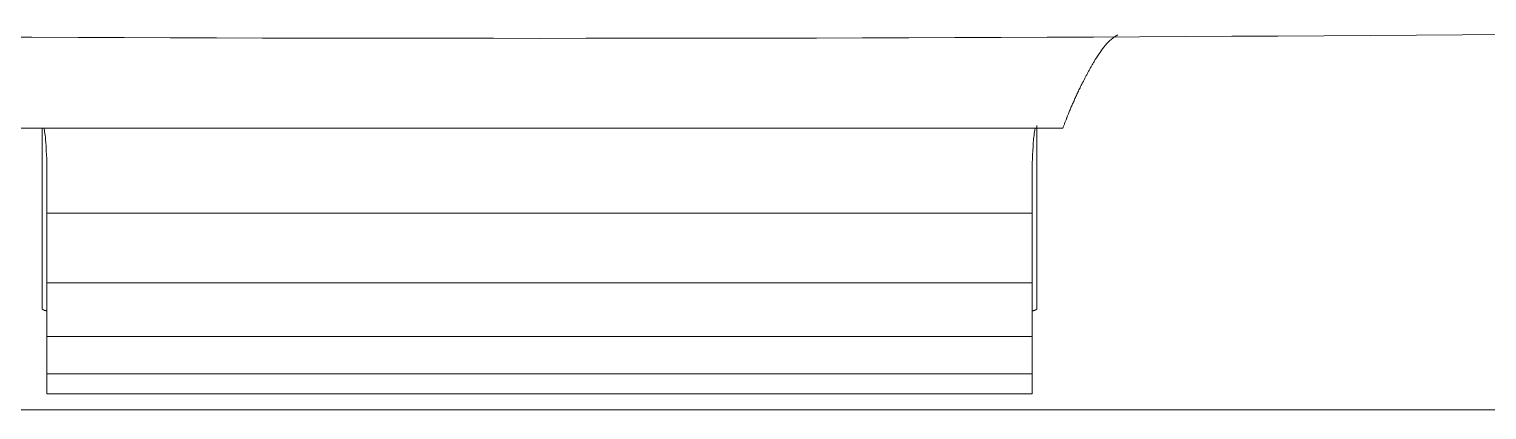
# Model space of a CAD drawing. Header units: millimetres. Extents: x -5 to 111, y -3 to 86.
# Drawn here: x 15.77432 to 15.78912, y 48.00146 to 48.00532 of the extents above; entities that cross this region are included whole.
import ezdxf

# ---------------------------------------------------------------- set-up
doc = ezdxf.new("R2010")
doc.units = ezdxf.units.MM
doc.layers.add('A1I6----E-', color=3, linetype='Continuous', lineweight=25)

# ---------------------------------------------------------------- blocks, each defined once
blk = doc.blocks.new('Gruppe-418')
at = {"layer": 'A1I6----E-', "linetype": 'Continuous', "lineweight": 9}
for p, q in [((-35.015634, 5.46071), (-35.026257, 5.46071)), ((-35.025996, 5.459426), (-35.025996, 5.46071)), ((-35.015896, 5.46074), (-35.015896, 5.459426)), ((-35.025946, 5.459849), (-35.025946, 5.460233)), ((-35.015946, 5.460233), (-35.015946, 5.459849)), ((-35.015946, 5.459849), (-35.025946, 5.459849)), ((-35.025946, 5.459142), (-35.025946, 5.459849)), ((-35.015946, 5.459849), (-35.015946, 5.459142)), ((-35.025996, 5.459426), (-35.025996, 5.45888)), ((-35.015896, 5.45888), (-35.015896, 5.459426)), ((-35.015946, 5.459142), (-35.025946, 5.459142)), ((-35.025946, 5.458596), (-35.025946, 5.459142)), ((-35.015946, 5.459142), (-35.015946, 5.458596)), ((-35.025946, 5.458596), (-35.015946, 5.458596)), ((-35.025946, 5.458219), (-35.025946, 5.458596)), ((-35.015946, 5.458596), (-35.015946, 5.458219)), ((-35.025946, 5.458219), (-35.015946, 5.458219)), ((-35.025946, 5.458014), (-35.025946, 5.458219)), ((-35.015946, 5.458219), (-35.015946, 5.458014)), ((-35.025946, 5.458014), (-35.015946, 5.458014)), ((-35.035946, 5.457853), (-35.005946, 5.457853))]:
    blk.add_line(p, q, dxfattribs=at)
at = {"layer": 'A1I6----E-', "linetype": 'Continuous', "lineweight": 9, "flags": 128}
for points in [[(-35.035937, 5.461717, 0.006251), (-35.005954, 5.461717, 0.006251)], [(-35.015075, 5.461659, 0.10506), (-35.0152, 5.461554), (-35.015203, 5.46155, 0.025991), (-35.015305, 5.461407), (-35.015307, 5.461402), (-35.015308, 5.461401)], [(-35.025958, 5.460566), (-35.025958, 5.460568, 0.039779), (-35.025976, 5.46071), (-35.025976, 5.46071)], [(-35.015914, 5.46071), (-35.015914, 5.46071, 0.0298), (-35.015933, 5.460567), (-35.015933, 5.460566)], [(-35.025946, 5.460233), (-35.025946, 5.460234, 0.019313), (-35.025958, 5.460566, 0.019313)], [(-35.015933, 5.460566, 0.019313), (-35.015946, 5.460234), (-35.015946, 5.460233)]]:
    blk.add_lwpolyline(points, format="xyb", dxfattribs=at)
at = {"layer": 'A1I6----E-', "linetype": 'Continuous', "lineweight": 9}
for points in [[(-35.015308, 5.461401), (-35.015425, 5.461201), (-35.015582, 5.460852), (-35.015634, 5.46071)], [(-35.025996, 5.45888), (-35.025996, 5.458879), (-35.025994, 5.458876), (-35.025993, 5.458874), (-35.025991, 5.458872), (-35.025986, 5.458869), (-35.025977, 5.458865), (-35.025966, 5.458861), (-35.025953, 5.458858), (-35.025946, 5.458856)], [(-35.015946, 5.458856), (-35.015938, 5.458858), (-35.015925, 5.458861), (-35.015916, 5.458865), (-35.015909, 5.458867), (-35.015903, 5.45887), (-35.0159, 5.458873), (-35.015898, 5.458875), (-35.015896, 5.458877), (-35.015896, 5.458879), (-35.015896, 5.45888)]]:
    blk.add_open_spline(points, degree=2, dxfattribs=at)

msp = doc.modelspace()

# ---------------------------------------------------------------- block references
at = {"layer": 'A1I6----E-'}
msp.add_blockref('Gruppe-418', (50.800446, 42.543603), dxfattribs=at)

doc.saveas('drawing.dxf')
